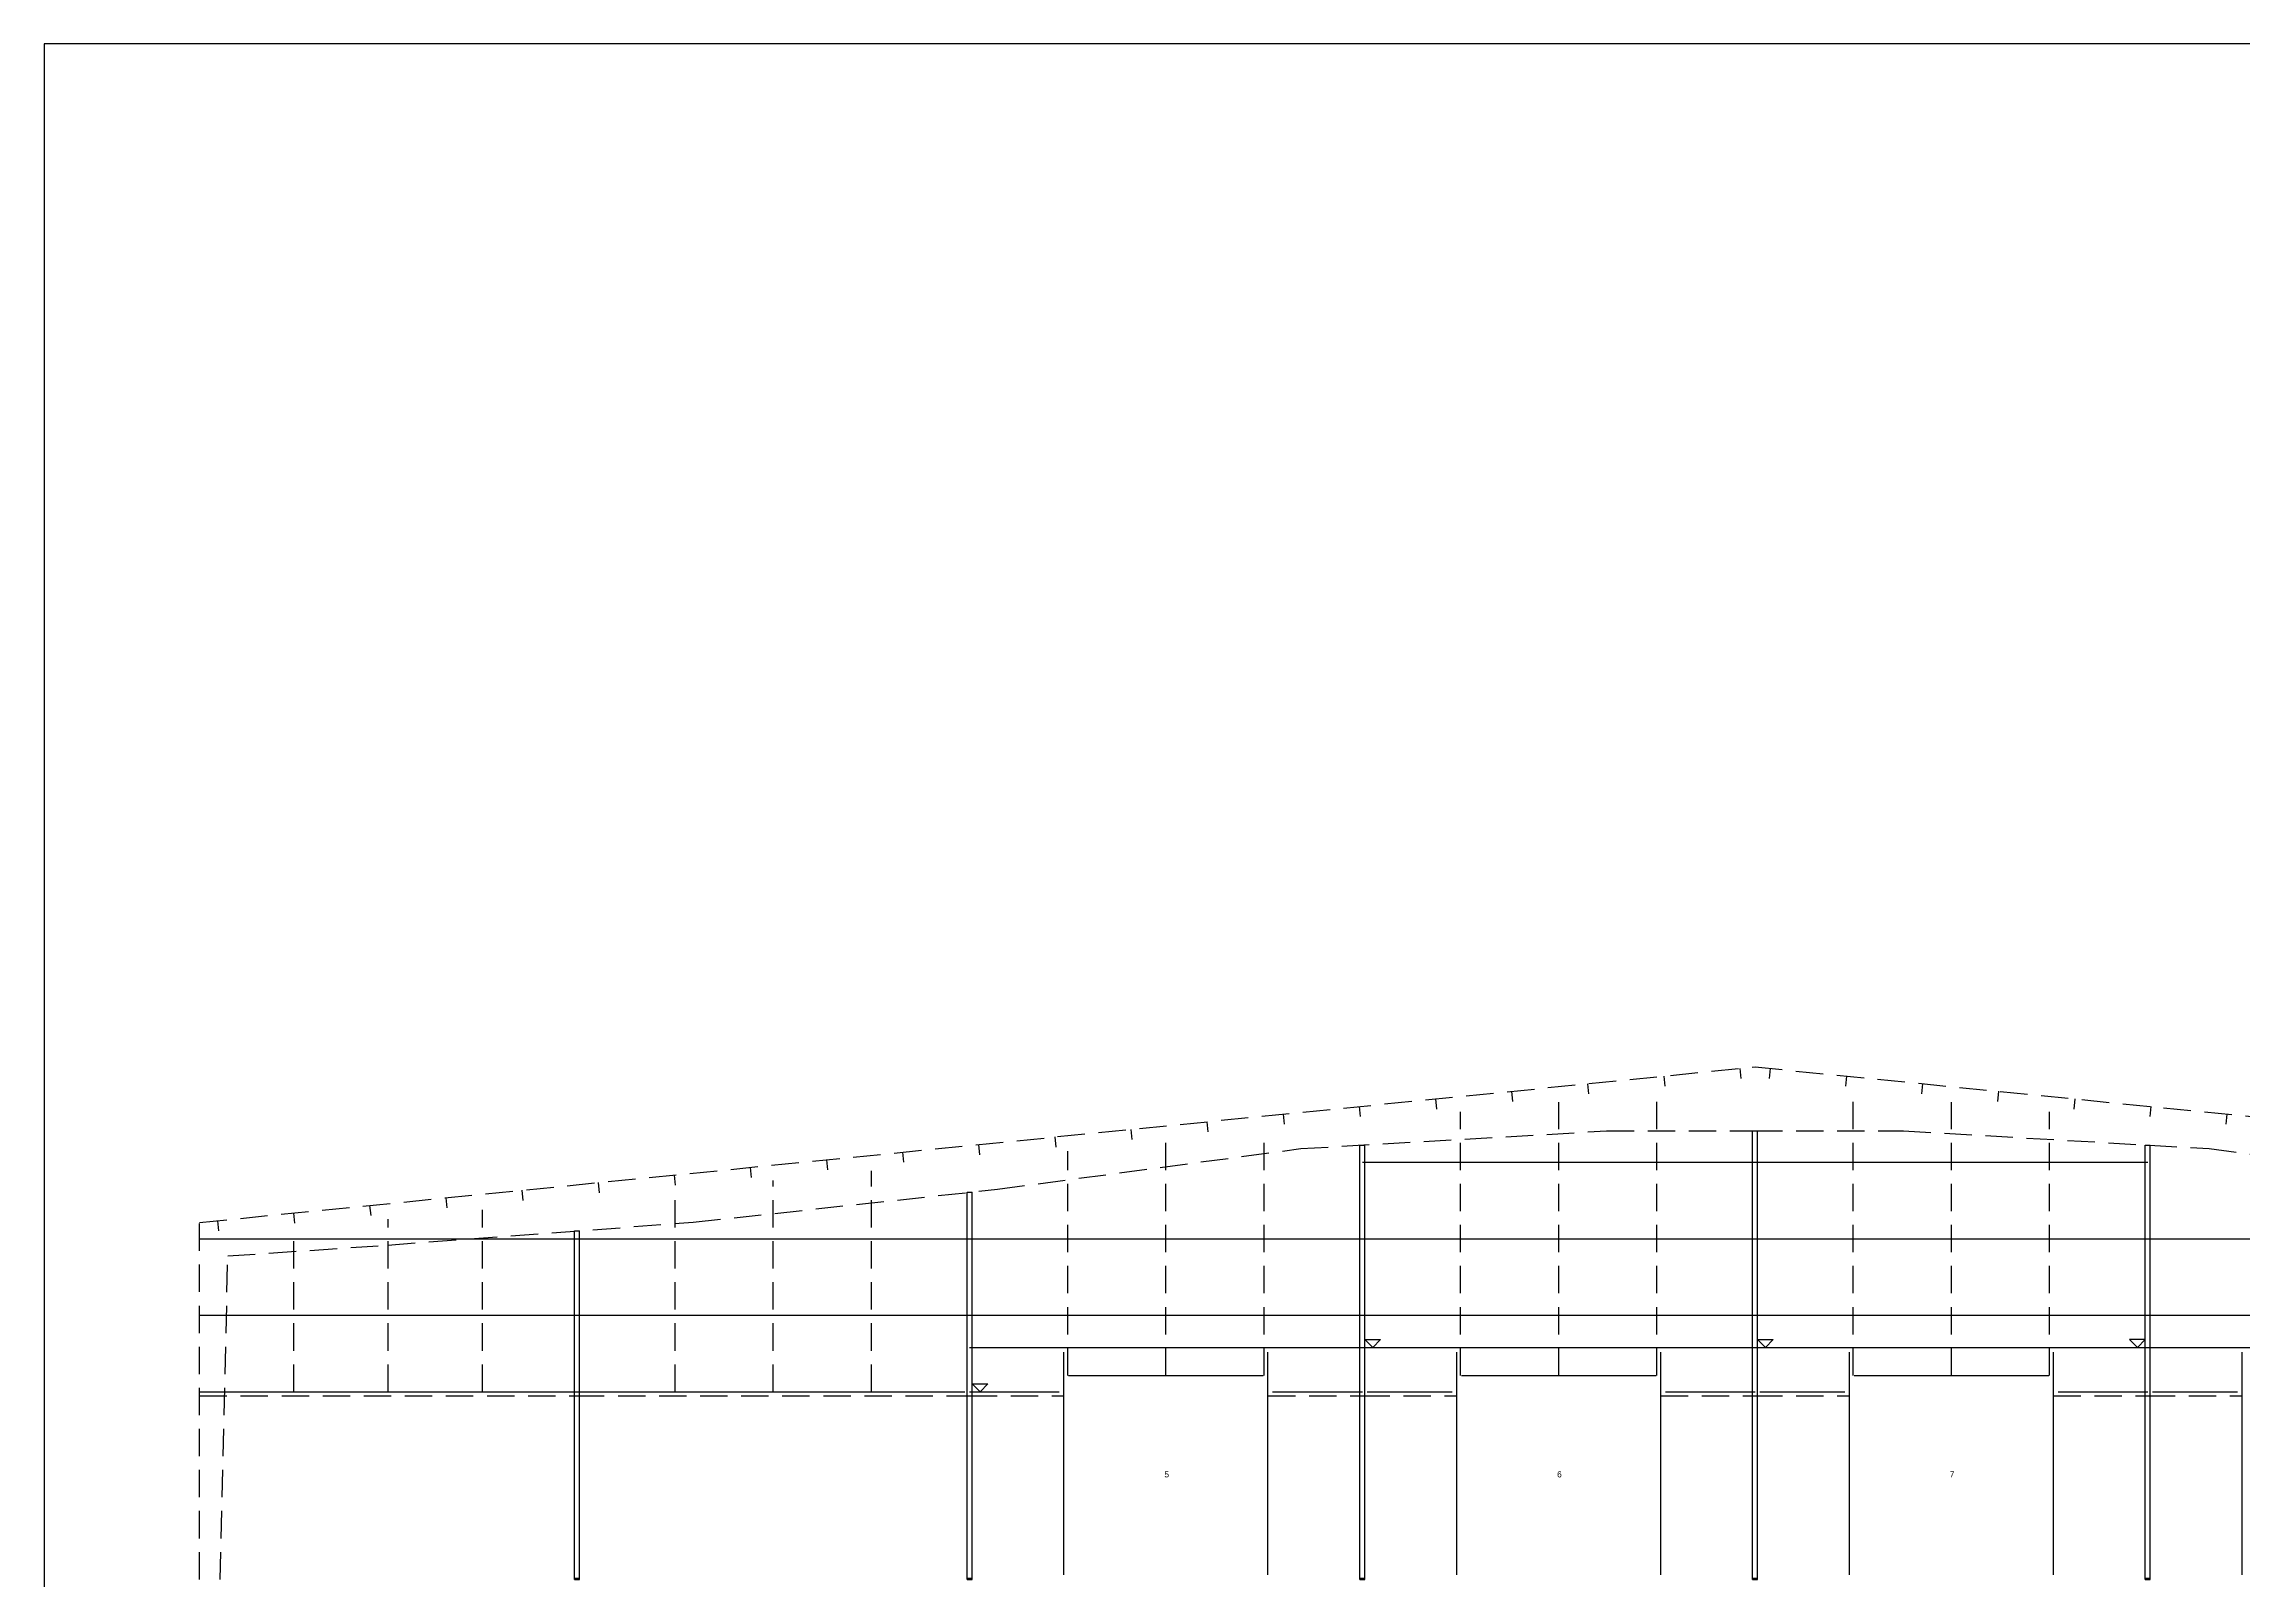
# Model space of a CAD drawing. Extents: x -3050 to 64050, y -20271 to 30111.
# Drawn here: x -3050 to 40088, y -12 to 30111 of the extents above; entities that cross this region are included whole.
import ezdxf

# ---------------------------------------------------------------- set-up
doc = ezdxf.new("R2010")
doc.units = 0
doc.linetypes.add('CONTIN', pattern=[0])
doc.linetypes.add('DASHED', pattern=[805.2, 536.8, -268.4])
doc.layers.get('0').update_dxf_attribs({"linetype": 'CONTIN'})
for name, color, linetype in [('1', 7, 'CONTIN'), ('2', 7, 'CONTIN'), ('21', 7, 'CONTIN'), ('3', 7, 'CONTIN'), ('5', 5, 'DASHED'), ('6', 5, 'DASHED'), ('8', 5, 'DASHED'), ('9', 7, 'CONTIN')]:
    doc.layers.add(name, color=color, linetype=linetype)

msp = doc.modelspace()

# ---------------------------------------------------------------- linework, layer by layer
for p, q in [((64050, 30111.301), (-3050, 30111.301)), ((-3050, 30111.301), (-3050, -20213.701))]:
    msp.add_line(p, q)
at = {"layer": '1'}
for p, q in [((30449.201, 0), (30449.201, 8794.4)), ((30449.201, 8794.4), (30550.799, 8794.4)), ((30550.799, 0), (30550.799, 8794.4)), ((22749.201, 0), (22749.201, 8517.996)), ((22749.201, 8517.996), (22850.799, 8517.996)), ((22850.799, 0), (22850.799, 8517.996)), ((38149.199, 0), (38149.199, 8517.996)), ((38149.199, 8517.996), (38250.797, 8517.996)), ((38250.797, 0), (38250.797, 8517.996)), ((15049.199, 0), (15049.199, 7592.918)), ((15049.199, 7592.918), (15150.8, 7592.918)), ((15150.8, 0), (15150.8, 7592.918)), ((7349.2, 0), (7349.2, 6834.643)), ((7349.2, 6834.643), (7450.8, 6834.643)), ((7450.8, 0), (7450.8, 6834.643)), ((7349.2, 0), (7450.8, 0)), ((15049.199, 0), (15150.8, 0)), ((22749.201, 0), (22850.799, 0)), ((30449.201, 0), (30550.799, 0)), ((38149.199, 0), (38250.797, 0))]:
    msp.add_line(p, q, dxfattribs=at)
at = {"layer": '2'}
for p, q in [((22800, 8180), (30500, 8180)), ((30500, 8180), (38200, 8180)), ((0.002, 6680), (7400, 6680)), ((7400, 6680), (15100, 6680)), ((15100, 6680), (22800, 6680)), ((22800, 6680), (30500, 6680)), ((30500, 6680), (38200, 6680)), ((38200, 6680), (45900, 6680)), ((0.002, 5180), (7400, 5180)), ((7400, 5180), (15100, 5180)), ((15100, 5180), (22800, 5180)), ((22800, 5180), (30500, 5180)), ((30500, 5180), (38200, 5180)), ((38200, 5180), (45900, 5180)), ((15100, 4550), (22800, 4550)), ((16950, 91.44), (16950, 4458.56)), ((20950, 91.44), (20950, 4458.56)), ((22800, 4550), (30500, 4550)), ((24650.002, 91.44), (24650.002, 4458.56)), ((28649.998, 91.44), (28649.998, 4458.56)), ((30500, 4550), (38200, 4550)), ((32350, 91.44), (32350, 4458.56)), ((36350, 91.44), (36350, 4458.56)), ((38200, 4550), (45900, 4550)), ((40050, 91.44), (40050, 4458.56)), ((17041.439, 4000), (20858.559, 4000)), ((24741.441, 4000), (28558.559, 4000)), ((32441.441, 4000), (36258.559, 4000)), ((0.001, 3680), (7400, 3680)), ((7400, 3680), (15008.56, 3680)), ((15100, 3680), (16858.561, 3680)), ((21041.439, 3680), (22800, 3680)), ((22891.441, 3680), (24558.561, 3680)), ((28741.439, 3680), (30500, 3680)), ((30591.441, 3680), (32258.561, 3680)), ((36441.438, 3680), (38200, 3680)), ((38291.441, 3680), (39958.559, 3680))]:
    msp.add_line(p, q, dxfattribs=at)
at = {"layer": '3'}
for p, q in [((23003.199, 4550), (22850.799, 4702.4)), ((22850.799, 4702.4), (23155.6, 4702.4)), ((23003.199, 4550), (23155.6, 4702.4)), ((30703.199, 4550), (30550.799, 4702.4)), ((30550.799, 4702.4), (30855.6, 4702.4)), ((30703.199, 4550), (30855.6, 4702.4)), ((37996.801, 4550), (37844.398, 4702.4)), ((38149.199, 4702.4), (37844.398, 4702.4)), ((37996.801, 4550), (38149.199, 4702.4)), ((15303.2, 3680), (15150.8, 3832.4)), ((15150.8, 3832.4), (15455.601, 3832.4)), ((15303.2, 3680), (15455.601, 3832.4))]:
    msp.add_line(p, q, dxfattribs=at)
at = {"layer": '5'}
for p, q in [((30201.469, 10020.146), (30221.371, 9821.139)), ((30798.512, 10020.148), (30778.611, 9821.141)), ((25723.801, 9572.381), (25743.701, 9373.373)), ((27216.355, 9721.636), (27236.258, 9522.628)), ((28708.914, 9870.892), (28728.814, 9671.884)), ((32291.066, 9870.894), (32271.166, 9671.886)), ((33783.621, 9721.638), (33763.723, 9522.63)), ((35276.18, 9572.382), (35256.277, 9373.375)), ((21246.135, 9124.613), (21266.035, 8925.606)), ((22738.689, 9273.869), (22758.592, 9074.861)), ((24231.244, 9423.124), (24251.145, 9224.117)), ((36768.734, 9423.127), (36748.836, 9224.119)), ((38261.289, 9273.871), (38241.391, 9074.863)), ((39753.848, 9124.615), (39733.945, 8925.607)), ((16768.467, 8676.847), (16788.367, 8477.839)), ((18261.021, 8826.103), (18280.924, 8627.095)), ((19753.578, 8975.357), (19773.479, 8776.35)), ((12290.798, 8229.08), (12310.699, 8030.072)), ((13783.354, 8378.335), (13803.255, 8179.328)), ((15275.91, 8527.591), (15295.812, 8328.583)), ((7813.131, 7781.313), (7833.032, 7582.306)), ((9305.687, 7930.568), (9325.587, 7731.561)), ((10798.243, 8079.824), (10818.144, 7880.816)), ((3335.464, 7333.546), (3355.365, 7134.539)), ((4828.02, 7482.802), (4847.921, 7283.794)), ((6320.576, 7632.057), (6340.476, 7433.049)), ((350.353, 7035.035), (370.253, 6836.027)), ((1842.908, 7184.291), (1862.809, 6985.283))]:
    msp.add_line(p, q, dxfattribs=at)
at = {"layer": '6'}
for p, q in [((28575.002, 4000), (28575.002, 9552.7)), ((32425, 4000), (32425, 9552.7)), ((24725.002, 4000), (24725.002, 9167.7)), ((26650, 4000), (26650, 9360.2)), ((34350, 4000), (34350, 9360.2)), ((36275, 4000), (36275, 9167.7)), ((20875, 4000), (20875, 8782.699)), ((17025, 4000), (17025, 8397.7)), ((18950, 4000), (18950, 8590.2)), ((11250, 3680), (11250, 7820.2)), ((13175, 3680), (13175, 8012.7)), ((9325, 3680), (9325, 7627.7)), ((3700, 3680), (3700, 7065.2)), ((5550, 3680), (5550, 7250.2)), ((1850, 3680), (1850, 6880.2))]:
    msp.add_line(p, q, dxfattribs=at)
at = {"layer": '8'}
for p, q in [((0, 7000), (30500, 10050)), ((30500, 10050), (61000, 7000)), ((21595.199, 8448), (27590.301, 8796.3)), ((27590.301, 8796.3), (27590.301, 8796.3)), ((27590.301, 8796.3), (30500, 8794.4)), ((30500, 8794.4), (33409.699, 8796.3)), ((30500, 8794.4), (30500, 8794.4)), ((33409.699, 8796.3), (33409.699, 8796.3)), ((33409.699, 8796.3), (39404.801, 8448)), ((15644.9, 7652), (21595.199, 8448)), ((21595.199, 8448), (21595.199, 8448)), ((39404.801, 8448), (39404.801, 8448)), ((39404.801, 8448), (45355.098, 7652)), ((9679.6, 7005.2), (15644.9, 7652)), ((15644.9, 7652), (15644.9, 7652)), ((0, 0), (0, 7000)), ((3694.5, 6557.4), (9679.6, 7005.2)), ((9679.6, 7005.2), (9679.6, 7005.2)), ((555, 6344), (3694.5, 6557.4)), ((3694.5, 6557.4), (3694.5, 6557.4)), ((405, 0), (555, 6344)), ((555, 6344), (555, 6344)), ((0, 3600), (7400, 3600)), ((7400, 3600), (15100, 3600)), ((15100, 3600), (16950, 3600)), ((20950, 3600), (22800, 3600)), ((22800, 3600), (24650.002, 3600)), ((28649.998, 3600), (30500, 3600)), ((30500, 3600), (32350, 3600)), ((36350, 3600), (38200, 3600)), ((38200, 3600), (40050, 3600))]:
    msp.add_line(p, q, dxfattribs=at)
at = {"layer": '9'}
for p, q in [((7349.2, 25.4), (7450.8, 25.4)), ((7349.2, 0), (7349.2, 25.4)), ((7349.2, 0), (7450.8, 0)), ((7450.8, 0), (7450.8, 25.4)), ((15049.199, 25.4), (15150.799, 25.4)), ((15049.199, 0), (15049.199, 25.4)), ((15049.199, 0), (15150.799, 0)), ((15150.799, 0), (15150.799, 25.4)), ((22749.201, 25.4), (22850.803, 25.4)), ((22749.201, 0), (22749.201, 25.4)), ((22749.201, 0), (22850.803, 0)), ((22850.803, 0), (22850.803, 25.4)), ((30449.201, 25.4), (30550.801, 25.4)), ((30449.201, 0), (30449.201, 25.4)), ((30449.201, 0), (30550.801, 0)), ((30550.801, 0), (30550.801, 25.4)), ((38149.199, 25.4), (38250.801, 25.4)), ((38149.199, 0), (38149.199, 25.4)), ((38149.199, 0), (38250.801, 0)), ((38250.801, 0), (38250.801, 25.4))]:
    msp.add_line(p, q, dxfattribs=at)

# ---------------------------------------------------------------- texts
at = {"layer": '21'}
for s, p in [('  5', (18828.078, 2000)), ('  6', (26528.08, 2000)), ('  7', (34228.078, 2000))]:
    msp.add_text(s, height=121.92, dxfattribs=at).set_placement(p)

doc.saveas('drawing.dxf')
